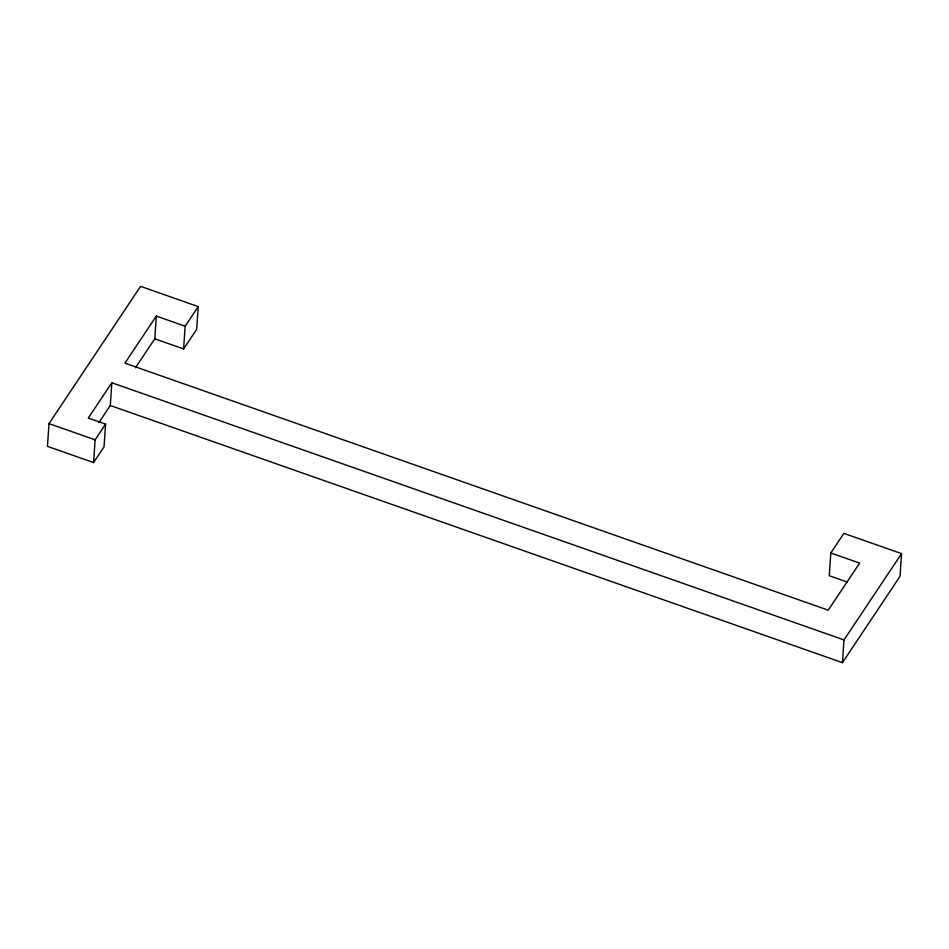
<?xml version="1.0" encoding="UTF-8"?>
<svg xmlns="http://www.w3.org/2000/svg" width="949" height="949" viewBox="0 0 949 949"><rect width="100%" height="100%" fill="white"/><g stroke="black" fill="none" stroke-linecap="round" stroke-linejoin="round"><path stroke-width="1.42" d="M183.596 348.947L185.15 326.207L156.324 316.076L154.77 338.829L183.596 348.947L196.68 329.339L198.222 306.598L140.582 286.349L49.004 423.622L47.45 446.362L93.571 462.566L104.034 446.872L105.588 424.132L88.293 418.058L111.84 382.755L843.993 639.911L842.439 662.651L110.286 405.508L111.84 382.755M93.571 462.566L95.125 439.826L105.588 424.132M842.439 662.651L899.996 576.363L901.55 553.623L843.898 533.374L830.814 552.982L829.272 575.735L847.113 581.998M156.324 316.076L124.924 363.147L828.24 610.171L859.64 563.113L830.814 552.982M98.921 422.542L110.286 405.508M135.446 367.785L154.77 338.829M185.15 326.207L198.222 306.598M843.993 639.911L901.55 553.623M49.004 423.622L95.125 439.826"/></g></svg>
